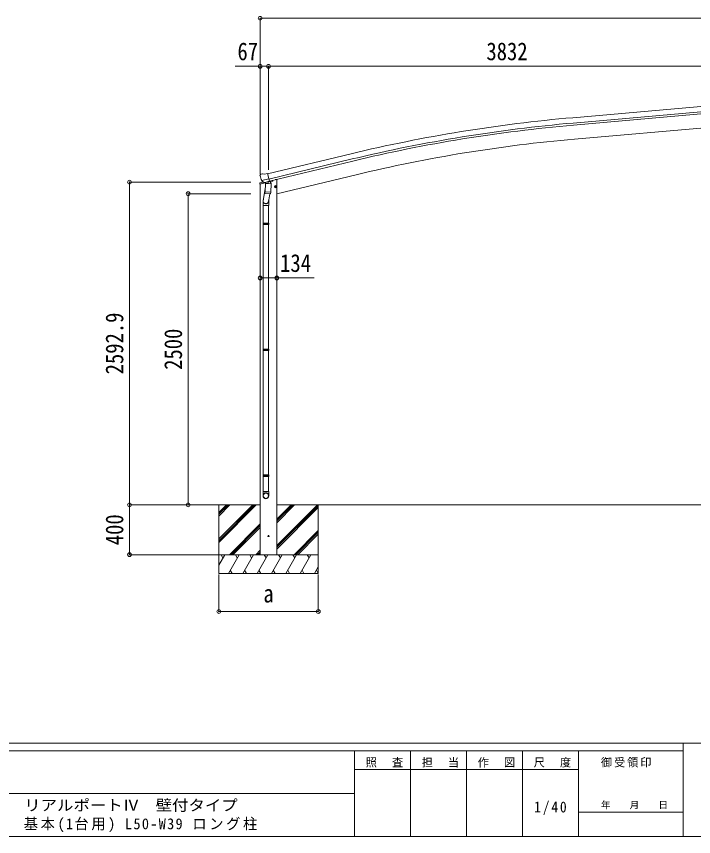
# Model space of a CAD drawing. Units: millimetres at full size. Extents: x -8385 to 8479, y -5853 to 5787.
# Drawn here: x 31 to 5472, y -5853 to 737 of the extents above; entities that cross this region are included whole.
import ezdxf
from ezdxf.enums import TextEntityAlignment as Align

# ---------------------------------------------------------------- set-up
doc = ezdxf.new("R2010")
doc.units = ezdxf.units.MM
doc.header["$LTSCALE"] = 30
doc.header["$PDMODE"] = 32
doc.header["$PDSIZE"] = 30
for name, color, linetype, lineweight in [('0-0_0', 7, 'Continuous', 9), ('0-1_本体', 4, 'Continuous', 9), ('0-2_部品', 7, 'Continuous', 9), ('0-A_寸法', 6, 'Continuous', 9), ('F-0_240', 7, 'Continuous', 9)]:
    doc.layers.add(name, color=color, linetype=linetype, lineweight=lineweight)
doc.styles.add('ＭＳ ゴシック', font='')
doc.styles.get('ＭＳ ゴシック').set_extended_font_data('MS Gothic')

msp = doc.modelspace()

# ---------------------------------------------------------------- linework, layer by layer
at = {"layer": '0-0_0'}
for p, q in [((1607.52, -3187.61), (1989.8, -3187.61)), ((1656.8, -3187.61), (1656.8, -3737.61)), ((1656.8, -3460.97), (1930.16, -3187.61)), ((1656.8, -3475.11), (1944.31, -3187.61)), ((1656.8, -3489.25), (1958.45, -3187.61)), ((1656.8, -3248.84), (1718.03, -3187.61)), ((1656.8, -3262.98), (1732.17, -3187.61)), ((1656.8, -3277.12), (1746.31, -3187.61)), ((2123.8, -3514.47), (2450.66, -3187.61)), ((2123.8, -3330.62), (2266.81, -3187.61)), ((2123.8, -3302.34), (2238.53, -3187.61)), ((2123.8, -3316.48), (2252.67, -3187.61)), ((2123.8, -3187.61), (6202.89, -3187.61)), ((2123.8, -3528.61), (2456.8, -3195.61)), ((2123.8, -3542.75), (2456.8, -3209.75)), ((2456.8, -3187.61), (2456.8, -3737.61)), ((1742.29, -3587.61), (1989.8, -3340.1)), ((1756.44, -3587.61), (1989.8, -3354.24)), ((1770.58, -3587.61), (1989.8, -3368.38)), ((2262.79, -3587.61), (2456.8, -3393.6)), ((2276.94, -3587.61), (2456.8, -3407.74)), ((2291.08, -3587.61), (2456.8, -3421.88)), ((1954.43, -3587.61), (1989.8, -3552.23)), ((2456.8, -3587.61), (1656.8, -3587.61)), ((1656.8, -3671.44), (1705.2, -3587.61)), ((1690.2, -3613.59), (1675.2, -3587.61)), ((1734.07, -3737.61), (1820.67, -3587.61)), ((1805.67, -3613.59), (1790.67, -3587.61)), ((1849.54, -3737.61), (1936.14, -3587.61)), ((1921.14, -3613.59), (1906.14, -3587.61)), ((1965.01, -3737.61), (2051.61, -3587.61)), ((1968.57, -3587.61), (1989.8, -3566.37)), ((1982.71, -3587.61), (1989.8, -3580.52)), ((2036.61, -3613.59), (2021.61, -3587.61)), ((2080.48, -3737.61), (2167.08, -3587.61)), ((2152.08, -3613.59), (2137.08, -3587.61)), ((2195.95, -3737.61), (2282.55, -3587.61)), ((2252.55, -3587.61), (2267.55, -3613.59)), ((2311.42, -3737.61), (2398.02, -3587.61)), ((2383.02, -3613.59), (2368.02, -3587.61)), ((2426.89, -3737.61), (2456.8, -3685.8)), ((1656.8, -3737.61), (2456.8, -3737.61)), ((1749.07, -3711.63), (1764.07, -3737.61)), ((1864.54, -3711.63), (1879.54, -3737.61)), ((1980.01, -3711.63), (1995.01, -3737.61)), ((2095.48, -3711.63), (2110.48, -3737.61)), ((2210.95, -3711.63), (2225.95, -3737.61)), ((2326.42, -3711.63), (2341.42, -3737.61)), ((2441.89, -3711.63), (2456.89, -3737.61))]:
    msp.add_line(p, q, dxfattribs=at)
at = {"layer": '0-1_本体'}
for p, q in [((4500.76, -76.67), (5820.06, 38.75)), ((4504.52, -119.68), (5824.2, -4.22)), ((4505.99, -136.44), (5825.81, -20.97)), ((4515.77, -249.02), (5869.35, -130.6)), ((2049.91, -527.55), (2719.97, -366.69)), ((2059.99, -569.53), (2730.05, -408.67)), ((2063.92, -585.9), (2733.98, -425.03)), ((2123.8, -574.61), (2110.94, -574.61)), ((2123.8, -687.73), (2760.29, -534.92)), ((2123.8, -574.61), (2123.8, -3587.61)), ((1989.8, -609.86), (1989.8, -3587.61))]:
    msp.add_line(p, q, dxfattribs=at)
for centre, radius, start, end in [((5561.69, -12203.35), 12173, 94.99993, 103.49993), ((5561.69, -12203.35), 12129.83, 94.99993, 103.49993), ((5561.69, -12203.35), 12113, 94.99993, 103.49993), ((5561.64, -12203.36), 12000, 95, 103.5)]:
    msp.add_arc(centre, radius, start, end, dxfattribs=at)
at = {"layer": '0-2_部品'}
for p, q in [((2023.23, -530.87), (2049.16, -524.65)), ((1988.17, -542.19), (1988.45, -543.34)), ((1992.39, -533.61), (1988.54, -539.91)), ((1995.49, -531.36), (2008.67, -528.2)), ((2002.23, -582.49), (2059.73, -568.69)), ((2019.08, -597.4), (2002.7, -582.91)), ((2023.23, -530.87), (2009.97, -528.17)), ((2024.16, -597.5), (2060.86, -588.68)), ((2054.91, -590.51), (2053.89, -605.12)), ((2060.86, -588.68), (2062.39, -588.32)), ((2063.94, -586.21), (2064.89, -586.28)), ((2064.89, -586.28), (2078.2, -601.6)), ((2068.88, -590.87), (2087.77, -586.34)), ((2091.6, -578.17), (2091.6, -581.48)), ((1987.05, -610.52), (2029.75, -600.27)), ((1987.05, -603.63), (1987.05, -610.52)), ((2015.55, -594.42), (1989.35, -600.71)), ((2030.67, -646.92), (2014.76, -744.18)), ((2021.79, -597.97), (2029.31, -596.17)), ((2022.63, -597.86), (2024.16, -597.5)), ((2025.99, -597.72), (2025.94, -598.47)), ((2026.7, -599.51), (2052.51, -605.94)), ((2033.62, -604.85), (2028.94, -671.69)), ((2079.3, -608.05), (2033.62, -604.85)), ((2035.39, -601.67), (2035.16, -604.96)), ((2074.63, -674.88), (2079.3, -608.05)), ((2078.2, -601.6), (2077.76, -607.94)), ((2103.18, -633.55), (2122.62, -628.88)), ((2107.73, -625.77), (2105.6, -632.96)), ((2115.03, -624.01), (2107.73, -625.77)), ((2115.24, -640.93), (2110.57, -621.49)), ((2120.2, -629.46), (2115.03, -624.01)), ((2118.07, -636.66), (2120.2, -629.46)), ((2028.08, -684.16), (2028.95, -671.69)), ((2028.48, -685.51), (2028.48, -685.51)), ((2074.63, -674.88), (2028.94, -671.69)), ((2029.93, -686.29), (2071.62, -689.21)), ((2066.19, -688.83), (2055.46, -753.5)), ((2074.62, -674.88), (2073.73, -687.58)), ((2012.61, -781.34), (2012.61, -746.99)), ((2058.61, -781.34), (2012.61, -781.34)), ((2014.61, -781.34), (2014.61, -924.25)), ((2056.61, -781.34), (2056.61, -924.25)), ((2058.61, -746.69), (2058.61, -781.34)), ((2012.61, -926.25), (2013.61, -924.25)), ((2058.61, -926.25), (2012.61, -926.25)), ((2058.61, -934.25), (2012.61, -934.25)), ((2057.61, -924.25), (2013.61, -924.25)), ((2057.61, -936.25), (2013.61, -936.25)), ((2014.61, -936.25), (2014.61, -1935.63)), ((2056.61, -936.25), (2056.61, -1935.63)), ((2058.61, -926.25), (2057.61, -924.25)), ((2058.61, -934.25), (2057.61, -936.25)), ((2058.61, -926.25), (2058.61, -934.25)), ((2012.61, -1937.63), (2013.61, -1935.63)), ((2058.61, -1937.63), (2012.61, -1937.63)), ((2058.61, -1945.63), (2012.61, -1945.63)), ((2057.61, -1935.63), (2013.61, -1935.63)), ((2057.61, -1947.63), (2013.61, -1947.63)), ((2014.61, -1947.63), (2014.61, -2947)), ((2056.61, -1947.63), (2056.61, -2947)), ((2058.61, -1937.63), (2057.61, -1935.63)), ((2058.61, -1945.63), (2057.61, -1947.63)), ((2058.61, -1937.63), (2058.61, -1945.63)), ((2012.61, -2949), (2013.61, -2947)), ((2058.61, -2949), (2012.61, -2949)), ((2058.61, -2957), (2012.61, -2957)), ((2057.61, -2947), (2013.61, -2947)), ((2057.61, -2959), (2013.61, -2959)), ((2014.61, -2959), (2014.61, -3080.55)), ((2056.61, -2959), (2056.61, -3080.55)), ((2058.61, -2949), (2057.61, -2947)), ((2058.61, -2957), (2057.61, -2959)), ((2058.61, -2949), (2058.61, -2957)), ((2012.61, -3114.7), (2012.61, -3080.55)), ((2058.61, -3080.55), (2012.61, -3080.55)), ((2058.61, -3114.7), (2058.61, -3080.55))]:
    msp.add_line(p, q, dxfattribs=at)
for points in [[(2054.59, -590.1), (2064.31, -587.76), (2049.16, -524.65)], [(2001.96, -581.92), (2002.54, -582.76), (2002.7, -582.91)], [(2054.59, -590.1), (2054.36, -590.25), (2029.59, -596.19), (2029.31, -596.17)], [(2105.6, -632.96), (2110.77, -638.41), (2118.07, -636.66)], [(2012.61, -926.25), (2012.61, -934.25), (2013.61, -936.25)], [(2012.61, -1937.63), (2012.61, -1945.63), (2013.61, -1947.63)], [(2012.61, -2949), (2012.61, -2957), (2013.61, -2959)]]:
    msp.add_lwpolyline(points, dxfattribs=at)
for radius in [8.5, 7.7, 6.5]:
    msp.add_circle((2112.9, -631.21), radius, dxfattribs=at)
at = {"layer": '0-2_部品', "color": 4}
msp.add_circle((2056.8, -3437.61), 4.5, dxfattribs=at)
at = {"layer": '0-2_部品'}
for centre, radius, start, end in [((2185.26, -496.09), 202.4, 193.5, 205.09125), ((1996.66, -536.22), 5, 103.5, 148.5), ((2009.37, -531.11), 3, 78.5, 103.5), ((2055.51, -590.59), 0.604, 100.59842, 172.20595), ((2062.27, -587.83), 0.5, 283.5, 318.76246), ((2086.6, -581.48), 5, 283.5, 0), ((1990.05, -603.63), 3, 103.5, 180), ((2022.51, -597.38), 0.5, 248.23754, 283.5), ((2025.5, -597.69), 0.5, 356, 103.5), ((2026.94, -598.54), 1, 176, 256), ((2052.86, -604.97), 1.03, 250.03897, 351.96569), ((2030.02, -684.33), 1.95, 175.04017, 217.47766), ((2030.06, -684.3), 2, 217.40962, 266), ((2071.76, -687.21), 2, 266, 349.46843), ((2042.61, -746.99), 30, 177.45142, 180)]:
    msp.add_arc(centre, radius, start, end, dxfattribs=at)
for centre, major_axis, ratio, start_param, end_param in [((1991.09, -541.47), (-1.57, -2.57), 0.99628, 4.712389, 5.4996506), ((2021.07, -595.15), (-0.73, -2.92), 0.997631, 5.8041905, 6.6006116), ((2021.12, -594.92), (2.63, 3.16), 0.650902, 4.0958226, 4.1686332), ((2021.09, -595.05), (-0.73, -2.92), 0.997631, 0.3902369, 0.4789948), ((2035.61, -746.69), (23, 0), 0.996195, 2.5560258, 6.5663028), ((2035.61, -746.69), (21, 0), 0.996195, 2.9349147, 5.9512394), ((2035.61, -3112.95), (-23, 0), 0.996195, 3.1415927, 6.2831853), ((2035.61, -3114.7), (-23, 0), 0.996195, 3.1415927, 6.2831853), ((2035.61, -3114.7), (0, -23.43), 0.981806, 4.712389, 7.8539816)]:
    msp.add_ellipse(centre, major_axis=major_axis, ratio=ratio, start_param=start_param, end_param=end_param, dxfattribs=at)
msp.add_ellipse((2035.61, -3114.7), major_axis=(21, 0), ratio=0.996195, dxfattribs=at)
at = {"layer": '0-A_寸法'}
for p, q in [((1989.6, 721.96), (1989.6, -530)), ((5888.62, 721.96), (1989.6, 721.96)), ((1989.6, 336.06), (1789.6, 336.06)), ((1989.6, 336.06), (1989.6, 134.78)), ((2056.6, 336.06), (1989.6, 336.06)), ((2056.6, 336.06), (2056.6, -495.11)), ((5888.62, 336.06), (2056.6, 336.06)), ((938.96, -3187.61), (938.96, -594.72)), ((938.96, -594.72), (1913.44, -594.72)), ((1410.59, -687.63), (1913.44, -687.63)), ((1410.59, -3187.61), (1410.59, -687.63)), ((1989.8, -1364.73), (2123.8, -1364.73)), ((2123.8, -1364.73), (2423.8, -1364.73)), ((938.96, -3187.61), (1656.8, -3187.61)), ((938.96, -3187.61), (1656.8, -3187.61)), ((938.96, -3187.61), (938.96, -3587.61)), ((1410.59, -3187.61), (1913.44, -3187.61)), ((938.96, -3587.61), (1656.8, -3587.61)), ((1656.8, -4044.26), (1656.8, -3745.61)), ((2456.8, -4044.26), (2456.8, -3745.61)), ((1656.8, -4044.26), (2456.8, -4044.26))]:
    msp.add_line(p, q, dxfattribs=at)
for p in [(1989.6, 721.96), (1989.6, 336.06), (2056.6, 336.06), (938.96, -594.72), (1410.59, -687.63), (1989.8, -1364.73), (2123.8, -1364.73), (938.96, -3187.61), (1410.59, -3187.61), (938.96, -3587.61), (1656.8, -4044.26), (2456.8, -4044.26)]:
    msp.add_point(p, dxfattribs=at)
at = {"layer": 'F-0_240', "color": 5}
for p, q in [((-8385.45, -5102.66), (8054.55, -5102.66)), ((5387.79, -5102.66), (5387.79, -5852.66)), ((-8385.45, -5162.66), (5387.79, -5162.66)), ((2747.79, -5162.66), (2747.79, -5852.66)), ((3197.79, -5162.66), (3197.79, -5852.66)), ((3647.79, -5162.66), (3647.79, -5852.66)), ((4097.79, -5162.66), (4097.79, -5852.66)), ((4547.79, -5162.66), (4547.79, -5852.66)), ((2747.79, -5312.66), (4547.79, -5312.66)), ((-3402.21, -5507.66), (2747.79, -5507.66)), ((4547.79, -5657.66), (5387.79, -5657.66)), ((-8385.45, -5852.66), (8054.55, -5852.66))]:
    msp.add_line(p, q, dxfattribs=at)

# ---------------------------------------------------------------- texts
at = {"layer": '0-A_寸法', "color": 7, "style": 'ＭＳ ゴシック', "width": 0.85}
for s, p in [('67', (1807.1, 342.06)), ('3832', (3807.61, 342.06)), ('134', (2150.05, -1358.73)), ('a', (2015.55, -4014.26))]:
    msp.add_text(s, height=143, dxfattribs=at).set_placement(p, align=Align.BOTTOM_LEFT)
for s, p in [('2592.9', (932.96, -2138.66)), ('2500', (1404.59, -2102.62)), ('400', (932.96, -3511.36))]:
    msp.add_text(s, height=143, rotation=90, dxfattribs=at).set_placement(p, align=Align.BOTTOM_LEFT)
at = {"layer": 'F-0_240', "style": 'ＭＳ ゴシック', "width": 1.1}
msp.add_text('リアルポートⅣ\u3000壁付タイプ', height=87.98, dxfattribs=at).set_placement((93.72, -5671.05), align=Align.BOTTOM_LEFT)
at = {"layer": 'F-0_240', "style": 'ＭＳ ゴシック'}
msp.add_text('年\u3000\u3000月\u3000\u3000日', height=54.99, dxfattribs=at).set_placement((4727.79, -5642.66), align=Align.BOTTOM_LEFT)
at = {"layer": 'F-0_240', "attachment_point": 7, "style": 'ＭＳ ゴシック'}
for s, insert, char_height in [('\\T1.17;照\u3000査', (2837.79, -5297.66), 65.98), ('\\T1.17;担\u3000当', (3287.79, -5297.66), 65.98), ('\\T1.17;作\u3000図', (3737.79, -5297.66), 65.98), ('\\T1.17;尺\u3000度', (4187.79, -5297.66), 65.98), ('\\T1.17;御受領印', (4727.79, -5297.66), 65.98), ('\\T1.28;\\W0.9;1/40', (4191.54, -5680.16), 87.98), ('\\T1.19;\\W0.95;基本(1台用)\\~L50-W39\\~ロング柱', (90.66, -5817.05), 87.98)]:
    msp.add_mtext(s, dxfattribs=dict(at, insert=insert, char_height=char_height))

doc.saveas('drawing.dxf')
